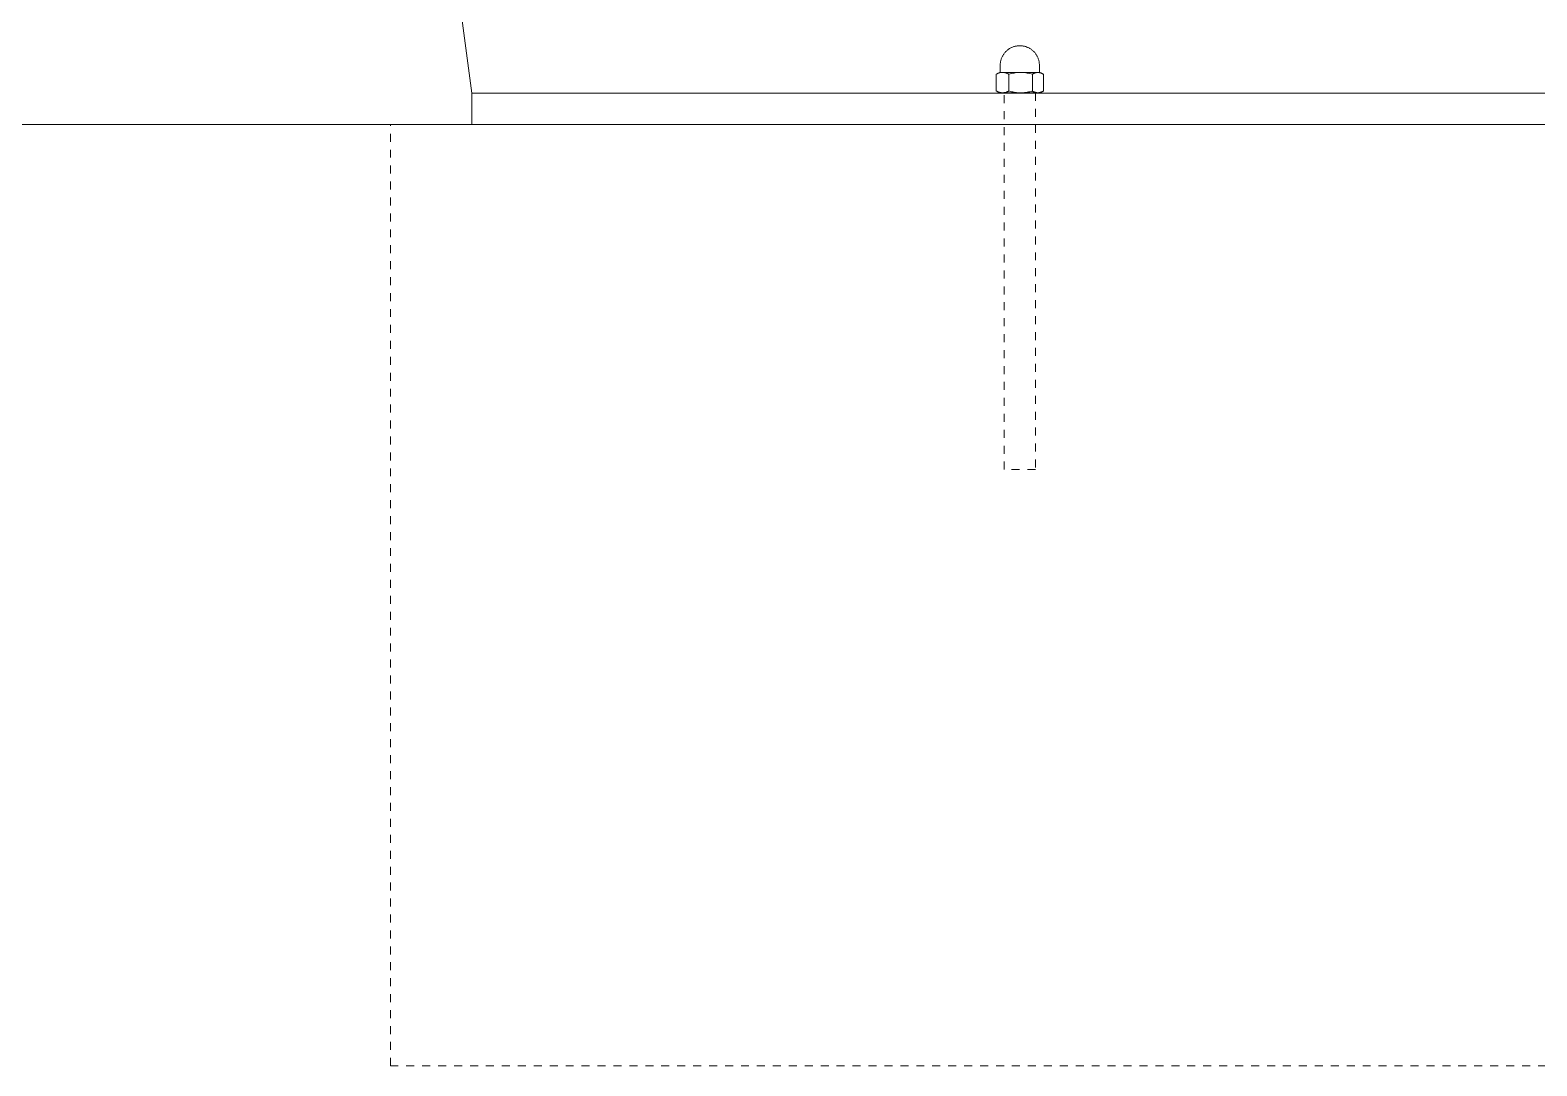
# Model space of a CAD drawing. Header units: inches. Extents: x -6 to 95, y -2 to 61.
# Drawn here: x 24.92 to 43.83, y 29.9 to 42.9 of the extents above; entities that cross this region are included whole.
import ezdxf

# ---------------------------------------------------------------- set-up
doc = ezdxf.new("R2010")
doc.units = ezdxf.units.IN
doc.header["$PDSIZE"] = -1
doc.linetypes.add('HIDDEN', pattern=[1.905, 1.27, -0.635])
doc.layers.add('ZANO_R', color=7, linetype='Continuous', lineweight=0)
doc.layers.add('ZANO_R_przerywana', color=250, linetype='HIDDEN', lineweight=0)

msp = doc.modelspace()

# ---------------------------------------------------------------- linework, layer by layer
at = {"layer": 'ZANO_R'}
for p, q in [((30.28251, 43.4671), (30.46434, 42.11186)), ((37.10339, 42.53385), (37.10607, 42.54181)), ((37.10607, 42.54181), (37.10902, 42.54969)), ((37.10902, 42.54969), (37.11224, 42.55745)), ((37.11224, 42.55745), (37.11572, 42.56511)), ((37.11572, 42.56511), (37.11946, 42.57263)), ((37.11946, 42.57263), (37.12345, 42.58003)), ((37.12345, 42.58003), (37.1277, 42.58729)), ((37.1277, 42.58729), (37.13219, 42.59439)), ((37.13219, 42.59439), (37.13692, 42.60134)), ((37.13692, 42.60134), (37.14188, 42.60813)), ((37.14188, 42.60813), (37.14708, 42.61474)), ((37.14708, 42.61474), (37.15249, 42.62117)), ((37.15249, 42.62117), (37.15812, 42.62741)), ((37.15812, 42.62741), (37.16397, 42.63345)), ((37.16397, 42.63345), (37.17001, 42.6393)), ((37.17001, 42.6393), (37.17625, 42.64493)), ((37.17625, 42.64493), (37.18268, 42.65034)), ((37.18268, 42.65034), (37.18929, 42.65554)), ((37.18929, 42.65554), (37.19608, 42.6605)), ((37.19608, 42.6605), (37.20303, 42.66523)), ((37.20303, 42.66523), (37.21013, 42.66972)), ((37.21013, 42.66972), (37.21739, 42.67397)), ((37.21739, 42.67397), (37.22479, 42.67796)), ((37.22479, 42.67796), (37.23231, 42.6817)), ((37.23231, 42.6817), (37.23997, 42.68518)), ((37.23997, 42.68518), (37.24773, 42.6884)), ((37.24773, 42.6884), (37.25561, 42.69135)), ((37.25561, 42.69135), (37.26357, 42.69403)), ((37.26357, 42.69403), (37.27163, 42.69643)), ((37.27163, 42.69643), (37.27976, 42.69856)), ((37.27976, 42.69856), (37.28796, 42.70041)), ((37.28796, 42.70041), (37.29622, 42.70198)), ((37.29622, 42.70198), (37.30453, 42.70327)), ((37.30453, 42.70327), (37.31287, 42.70427)), ((37.31287, 42.70427), (37.32125, 42.70499)), ((37.32125, 42.70499), (37.32965, 42.70542)), ((37.32965, 42.70542), (37.33805, 42.70556)), ((37.33805, 42.70556), (37.34646, 42.70542)), ((37.34646, 42.70542), (37.35485, 42.70499)), ((37.35485, 42.70499), (37.36323, 42.70427)), ((37.36323, 42.70427), (37.37157, 42.70327)), ((37.37157, 42.70327), (37.37988, 42.70198)), ((37.37988, 42.70198), (37.38814, 42.70041)), ((37.38814, 42.70041), (37.39634, 42.69856)), ((37.39634, 42.69856), (37.40447, 42.69643)), ((37.40447, 42.69643), (37.41253, 42.69403)), ((37.41253, 42.69403), (37.4205, 42.69135)), ((37.4205, 42.69135), (37.42837, 42.6884)), ((37.42837, 42.6884), (37.43613, 42.68518)), ((37.43613, 42.68518), (37.44379, 42.6817)), ((37.44379, 42.6817), (37.45132, 42.67796)), ((37.45132, 42.67796), (37.45871, 42.67397)), ((37.45871, 42.67397), (37.46597, 42.66972)), ((37.46597, 42.66972), (37.47308, 42.66523)), ((37.47308, 42.66523), (37.48003, 42.6605)), ((37.48003, 42.6605), (37.48681, 42.65554)), ((37.48681, 42.65554), (37.49342, 42.65034)), ((37.49342, 42.65034), (37.49985, 42.64493)), ((37.49985, 42.64493), (37.50609, 42.6393)), ((37.50609, 42.6393), (37.51214, 42.63345)), ((37.51214, 42.63345), (37.51798, 42.62741)), ((37.51798, 42.62741), (37.52361, 42.62117)), ((37.52361, 42.62117), (37.52903, 42.61474)), ((37.52903, 42.61474), (37.53422, 42.60813)), ((37.53422, 42.60813), (37.53918, 42.60134)), ((37.53918, 42.60134), (37.54391, 42.59439)), ((37.54391, 42.59439), (37.5484, 42.58729)), ((37.5484, 42.58729), (37.55265, 42.58003)), ((37.55265, 42.58003), (37.55664, 42.57263)), ((37.55664, 42.57263), (37.56038, 42.56511)), ((37.56038, 42.56511), (37.56386, 42.55745)), ((37.56386, 42.55745), (37.56708, 42.54969)), ((37.56708, 42.54969), (37.57003, 42.54181)), ((37.57003, 42.54181), (37.57271, 42.53385)), ((37.04884, 42.35159), (37.04264, 42.34787)), ((37.04264, 42.34787), (37.04745, 42.35061)), ((37.04264, 42.34787), (37.04264, 42.13757)), ((37.04745, 42.35061), (37.05236, 42.35318)), ((37.04884, 42.35159), (37.08201, 42.37074)), ((37.05236, 42.35318), (37.05735, 42.35558)), ((37.05735, 42.35558), (37.06241, 42.35782)), ((37.06241, 42.35782), (37.06755, 42.35988)), ((37.06755, 42.35988), (37.07276, 42.36178)), ((37.07276, 42.36178), (37.07802, 42.36349)), ((37.07802, 42.36349), (37.08334, 42.36504)), ((37.11842, 42.37074), (37.08202, 42.37074)), ((37.08334, 42.36504), (37.08871, 42.3664)), ((37.08742, 42.37078), (37.08758, 42.37079)), ((37.08758, 42.37079), (37.08774, 42.3708)), ((37.08774, 42.3708), (37.0879, 42.37083)), ((37.0879, 42.37083), (37.08806, 42.37085)), ((37.08806, 42.37085), (37.08822, 42.37089)), ((37.08822, 42.37089), (37.08838, 42.37093)), ((37.08838, 42.37093), (37.08853, 42.37097)), ((37.08853, 42.37097), (37.08869, 42.37102)), ((37.08869, 42.37102), (37.08884, 42.37107)), ((37.08871, 42.3664), (37.09412, 42.36758)), ((37.08884, 42.37107), (37.08899, 42.37113)), ((37.08899, 42.37113), (37.08914, 42.3712)), ((37.08914, 42.3712), (37.08928, 42.37127)), ((37.08928, 42.37127), (37.08943, 42.37135)), ((37.08943, 42.37135), (37.08957, 42.37143)), ((37.08957, 42.37143), (37.08971, 42.37151)), ((37.08971, 42.37151), (37.08984, 42.3716)), ((37.08984, 42.3716), (37.08997, 42.3717)), ((37.08997, 42.3717), (37.0901, 42.37179)), ((37.0901, 42.37179), (37.09023, 42.3719)), ((37.09023, 42.3719), (37.09035, 42.37201)), ((37.09035, 42.37201), (37.09046, 42.37212)), ((37.09046, 42.37212), (37.09058, 42.37223)), ((37.09058, 42.37223), (37.09069, 42.37235)), ((37.09069, 42.37235), (37.09079, 42.37248)), ((37.09079, 42.37248), (37.09089, 42.3726)), ((37.09089, 42.3726), (37.09099, 42.37273)), ((37.09099, 42.37273), (37.09108, 42.37287)), ((37.09108, 42.37287), (37.09117, 42.373)), ((37.09117, 42.373), (37.09125, 42.37314)), ((37.09125, 42.37314), (37.09133, 42.37328)), ((37.09133, 42.37328), (37.0914, 42.37343)), ((37.0914, 42.37343), (37.09147, 42.37358)), ((37.09147, 42.37358), (37.09153, 42.37373)), ((37.09153, 42.37373), (37.09159, 42.37388)), ((37.09159, 42.37388), (37.09164, 42.37403)), ((37.09164, 42.37403), (37.09168, 42.37419)), ((37.09168, 42.37419), (37.09173, 42.37434)), ((37.09173, 42.37434), (37.09176, 42.3745)), ((37.09176, 42.3745), (37.09179, 42.37466)), ((37.09179, 42.37466), (37.09182, 42.37482)), ((37.09182, 42.37482), (37.09183, 42.37498)), ((37.09183, 42.37498), (37.09185, 42.37514)), ((37.09185, 42.37514), (37.09186, 42.37531)), ((37.09186, 42.45937), (37.092, 42.46777)), ((37.09186, 42.37547), (37.09186, 42.45937)), ((37.09186, 42.37531), (37.09186, 42.37547)), ((37.092, 42.46777), (37.09243, 42.47617)), ((37.09243, 42.47617), (37.09315, 42.48455)), ((37.09315, 42.48455), (37.09415, 42.49289)), ((37.09412, 42.36758), (37.09957, 42.36858)), ((37.09415, 42.49289), (37.09544, 42.5012)), ((37.09544, 42.5012), (37.09701, 42.50946)), ((37.09701, 42.50946), (37.09886, 42.51766)), ((37.09886, 42.51766), (37.10099, 42.52579)), ((37.09957, 42.36858), (37.10505, 42.36939)), ((37.10099, 42.52579), (37.10339, 42.53385)), ((37.10505, 42.36939), (37.11055, 42.37003)), ((37.11055, 42.37003), (37.11607, 42.37048)), ((37.11607, 42.37048), (37.1216, 42.37074)), ((37.1216, 42.37074), (37.12713, 42.37048)), ((37.34356, 42.37074), (37.12411, 42.37074)), ((37.12713, 42.37048), (37.13265, 42.37003)), ((37.13265, 42.37003), (37.13815, 42.36939)), ((37.13815, 42.36939), (37.14363, 42.36857)), ((37.14363, 42.36857), (37.14908, 42.36757)), ((37.14908, 42.36757), (37.15449, 42.36639)), ((37.15449, 42.36639), (37.15986, 42.36503)), ((37.15986, 42.36503), (37.16518, 42.36349)), ((37.16518, 42.36349), (37.17044, 42.36177)), ((37.17044, 42.36177), (37.17565, 42.35988)), ((37.17565, 42.35988), (37.18079, 42.35781)), ((37.18079, 42.35781), (37.18585, 42.35558)), ((37.18585, 42.35558), (37.19084, 42.35317)), ((37.19084, 42.35317), (37.19575, 42.3506)), ((37.19575, 42.3506), (37.20057, 42.34787)), ((37.20057, 42.34787), (37.21658, 42.35248)), ((37.20057, 42.13757), (37.20057, 42.34787)), ((37.21658, 42.35248), (37.23273, 42.35658)), ((37.23273, 42.35658), (37.249, 42.36016)), ((37.249, 42.36016), (37.26538, 42.36323)), ((37.26538, 42.36323), (37.28185, 42.36578)), ((37.28185, 42.36578), (37.29839, 42.36781)), ((37.29839, 42.36781), (37.31498, 42.36931)), ((37.31498, 42.36931), (37.33162, 42.37029)), ((37.33162, 42.37029), (37.34827, 42.37074)), ((37.34827, 42.37074), (37.36493, 42.37029)), ((37.56215, 42.37074), (37.35335, 42.37074)), ((37.36493, 42.37029), (37.38156, 42.36931)), ((37.38156, 42.36931), (37.39816, 42.36781)), ((37.39816, 42.36781), (37.4147, 42.36578)), ((37.4147, 42.36578), (37.43117, 42.36323)), ((37.43117, 42.36323), (37.44754, 42.36016)), ((37.44754, 42.36016), (37.46382, 42.35658)), ((37.46382, 42.35658), (37.47997, 42.35248)), ((37.47997, 42.35248), (37.49598, 42.34787)), ((37.49598, 42.34787), (37.49958, 42.35026)), ((37.49598, 42.34787), (37.49598, 42.13757)), ((37.49958, 42.35026), (37.50325, 42.35253)), ((37.50325, 42.35253), (37.507, 42.35467)), ((37.507, 42.35467), (37.51082, 42.35669)), ((37.51082, 42.35669), (37.5147, 42.35858)), ((37.5147, 42.35858), (37.51864, 42.36034)), ((37.51864, 42.36034), (37.52264, 42.36197)), ((37.52264, 42.36197), (37.52669, 42.36347)), ((37.52669, 42.36347), (37.53079, 42.36483)), ((37.53079, 42.36483), (37.53493, 42.36606)), ((37.53493, 42.36606), (37.53911, 42.36715)), ((37.53911, 42.36715), (37.54332, 42.3681)), ((37.54332, 42.3681), (37.54756, 42.36891)), ((37.54756, 42.36891), (37.55183, 42.36958)), ((37.55183, 42.36958), (37.55611, 42.37011)), ((37.55611, 42.37011), (37.56041, 42.3705)), ((37.56041, 42.3705), (37.56472, 42.37074)), ((37.56472, 42.37074), (37.56903, 42.3705)), ((37.58717, 42.37074), (37.56691, 42.37074)), ((37.56903, 42.3705), (37.57333, 42.37011)), ((37.57271, 42.53385), (37.57511, 42.52579)), ((37.57333, 42.37011), (37.57762, 42.36958)), ((37.57511, 42.52579), (37.57724, 42.51766)), ((37.57724, 42.51766), (37.57909, 42.50946)), ((37.57762, 42.36958), (37.58189, 42.36891)), ((37.57909, 42.50946), (37.58066, 42.5012)), ((37.58066, 42.5012), (37.58195, 42.49289)), ((37.58189, 42.36891), (37.58613, 42.3681)), ((37.58195, 42.49289), (37.58295, 42.48455)), ((37.58295, 42.48455), (37.58367, 42.47617)), ((37.58367, 42.47617), (37.5841, 42.46777)), ((37.5841, 42.46777), (37.58424, 42.45937)), ((37.58424, 42.45937), (37.58424, 42.37547)), ((37.58424, 42.37547), (37.58425, 42.3753)), ((37.58425, 42.3753), (37.58425, 42.37514)), ((37.58425, 42.37514), (37.58427, 42.37497)), ((37.58427, 42.37497), (37.58429, 42.37481)), ((37.58429, 42.37481), (37.58431, 42.37465)), ((37.58431, 42.37465), (37.58435, 42.37449)), ((37.58435, 42.37449), (37.58438, 42.37433)), ((37.58438, 42.37433), (37.58443, 42.37417)), ((37.58443, 42.37417), (37.58447, 42.37401)), ((37.58447, 42.37401), (37.58453, 42.37386)), ((37.58453, 42.37386), (37.58459, 42.3737)), ((37.58459, 42.3737), (37.58465, 42.37355)), ((37.58465, 42.37355), (37.58472, 42.3734)), ((37.58472, 42.3734), (37.58479, 42.37326)), ((37.58479, 42.37326), (37.58487, 42.37311)), ((37.58487, 42.37311), (37.58496, 42.37297)), ((37.58496, 42.37297), (37.58505, 42.37283)), ((37.58505, 42.37283), (37.58514, 42.3727)), ((37.58514, 42.3727), (37.58524, 42.37257)), ((37.58524, 42.37257), (37.58534, 42.37244)), ((37.58534, 42.37244), (37.58545, 42.37231)), ((37.58545, 42.37231), (37.58556, 42.37219)), ((37.58556, 42.37219), (37.58568, 42.37208)), ((37.58568, 42.37208), (37.5858, 42.37196)), ((37.5858, 42.37196), (37.58592, 42.37186)), ((37.58592, 42.37186), (37.58605, 42.37175)), ((37.58605, 42.37175), (37.58618, 42.37165)), ((37.58613, 42.3681), (37.59034, 42.36715)), ((37.58618, 42.37165), (37.58631, 42.37156)), ((37.58631, 42.37156), (37.58645, 42.37147)), ((37.58645, 42.37147), (37.58659, 42.37138)), ((37.58659, 42.37138), (37.58673, 42.3713)), ((37.58673, 42.3713), (37.58688, 42.37123)), ((37.58688, 42.37123), (37.58703, 42.37116)), ((37.58703, 42.37116), (37.58718, 42.37109)), ((37.59243, 42.37074), (37.58717, 42.37074)), ((37.58718, 42.37109), (37.58733, 42.37103)), ((37.58733, 42.37103), (37.58749, 42.37098)), ((37.58749, 42.37098), (37.58765, 42.37093)), ((37.58765, 42.37093), (37.5878, 42.37089)), ((37.5878, 42.37089), (37.58796, 42.37085)), ((37.58796, 42.37085), (37.58813, 42.37082)), ((37.58813, 42.37082), (37.58829, 42.37079)), ((37.59034, 42.36715), (37.59452, 42.36606)), ((37.59372, 42.37074), (37.59243, 42.37074)), ((37.59402, 42.37074), (37.59372, 42.37074)), ((37.59408, 42.37074), (37.59402, 42.37074)), ((37.59409, 42.37074), (37.59408, 42.37074)), ((37.59409, 42.37074), (37.59409, 42.37074)), ((37.59409, 42.37074), (37.59409, 42.37074)), ((37.59409, 42.37074), (37.59409, 42.37074)), ((37.59409, 42.37074), (37.62504, 42.35287)), ((37.59452, 42.36606), (37.59866, 42.36483)), ((37.59866, 42.36483), (37.60275, 42.36347)), ((37.60275, 42.36347), (37.6068, 42.36197)), ((37.6068, 42.36197), (37.6108, 42.36034)), ((37.6108, 42.36034), (37.61474, 42.35858)), ((37.61474, 42.35858), (37.61863, 42.35669)), ((37.61863, 42.35669), (37.62244, 42.35467)), ((37.62244, 42.35467), (37.62619, 42.35252)), ((37.62619, 42.35252), (37.62987, 42.35026)), ((37.62987, 42.35026), (37.63347, 42.34787)), ((37.63347, 42.13757), (37.63347, 42.34787)), ((30.46434, 42.11186), (30.46434, 41.71796)), ((30.46434, 42.11186), (30.62191, 42.11186)), ((30.62783, 42.11186), (30.62191, 42.11186)), ((30.62783, 42.11186), (37.26403, 42.11186)), ((37.04264, 42.13757), (37.04745, 42.13483)), ((37.04264, 42.13757), (37.04884, 42.13385)), ((37.04745, 42.13483), (37.05236, 42.13226)), ((37.08201, 42.1147), (37.04884, 42.13385)), ((37.05236, 42.13226), (37.05735, 42.12986)), ((37.05735, 42.12986), (37.06241, 42.12762)), ((37.08202, 42.1147), (37.06231, 42.1147)), ((37.06241, 42.12762), (37.06755, 42.12556)), ((37.06755, 42.12556), (37.07276, 42.12366)), ((37.07276, 42.12366), (37.07802, 42.12194)), ((37.07802, 42.12194), (37.08334, 42.1204)), ((37.1191, 42.1147), (37.08202, 42.1147)), ((37.08334, 42.1204), (37.08871, 42.11904)), ((37.08871, 42.11904), (37.09412, 42.11786)), ((37.09412, 42.11786), (37.09957, 42.11686)), ((37.09957, 42.11686), (37.10505, 42.11604)), ((37.10505, 42.11604), (37.11055, 42.11541)), ((37.11055, 42.11541), (37.11607, 42.11496)), ((37.11607, 42.11496), (37.1216, 42.1147)), ((37.1216, 42.1147), (37.12713, 42.11496)), ((37.34357, 42.1147), (37.12411, 42.1147)), ((37.12713, 42.11496), (37.13265, 42.11541)), ((37.13265, 42.11541), (37.13815, 42.11605)), ((37.13815, 42.11605), (37.14363, 42.11687)), ((37.14363, 42.11687), (37.14908, 42.11787)), ((37.14908, 42.11787), (37.15449, 42.11905)), ((37.15449, 42.11905), (37.15986, 42.12041)), ((37.15986, 42.12041), (37.16518, 42.12195)), ((37.16518, 42.12195), (37.17044, 42.12367)), ((37.17044, 42.12367), (37.17565, 42.12556)), ((37.17565, 42.12556), (37.18079, 42.12763)), ((37.18079, 42.12763), (37.18585, 42.12986)), ((37.18585, 42.12986), (37.19084, 42.13227)), ((37.19084, 42.13227), (37.19575, 42.13484)), ((37.19575, 42.13484), (37.20057, 42.13757)), ((37.21658, 42.13296), (37.20057, 42.13757)), ((37.23273, 42.12886), (37.21658, 42.13296)), ((37.249, 42.12528), (37.23273, 42.12886)), ((37.26538, 42.12221), (37.249, 42.12528)), ((37.26403, 42.11186), (37.33805, 42.11186)), ((37.28185, 42.11966), (37.26538, 42.12221)), ((37.29839, 42.11763), (37.28185, 42.11966)), ((37.31498, 42.11613), (37.29839, 42.11763)), ((37.33162, 42.11515), (37.31498, 42.11613)), ((37.34827, 42.1147), (37.33162, 42.11515)), ((37.33805, 42.11186), (37.41207, 42.11186)), ((37.36493, 42.11515), (37.34827, 42.1147)), ((37.56253, 42.1147), (37.35299, 42.1147)), ((37.38156, 42.11613), (37.36493, 42.11515)), ((37.39816, 42.11763), (37.38156, 42.11613)), ((37.4147, 42.11966), (37.39816, 42.11763)), ((37.41207, 42.11186), (44.04827, 42.11186)), ((37.43117, 42.12221), (37.4147, 42.11966)), ((37.44754, 42.12528), (37.43117, 42.12221)), ((37.46382, 42.12886), (37.44754, 42.12528)), ((37.47997, 42.13296), (37.46382, 42.12886)), ((37.49598, 42.13757), (37.47997, 42.13296)), ((37.49958, 42.13518), (37.49598, 42.13757)), ((37.50325, 42.13291), (37.49958, 42.13518)), ((37.507, 42.13077), (37.50325, 42.13291)), ((37.51082, 42.12875), (37.507, 42.13077)), ((37.5147, 42.12686), (37.51082, 42.12875)), ((37.51864, 42.1251), (37.5147, 42.12686)), ((37.52264, 42.12347), (37.51864, 42.1251)), ((37.52669, 42.12197), (37.52264, 42.12347)), ((37.53079, 42.12061), (37.52669, 42.12197)), ((37.53493, 42.11938), (37.53079, 42.12061)), ((37.53911, 42.11829), (37.53493, 42.11938)), ((37.54332, 42.11734), (37.53911, 42.11829)), ((37.54756, 42.11653), (37.54332, 42.11734)), ((37.55183, 42.11586), (37.54756, 42.11653)), ((37.55611, 42.11533), (37.55183, 42.11586)), ((37.56041, 42.11494), (37.55611, 42.11533)), ((37.56472, 42.1147), (37.56041, 42.11494)), ((37.56903, 42.11494), (37.56472, 42.1147)), ((37.59408, 42.1147), (37.56692, 42.1147)), ((37.57333, 42.11533), (37.56903, 42.11494)), ((37.57762, 42.11586), (37.57333, 42.11533)), ((37.58189, 42.11653), (37.57762, 42.11586)), ((37.58613, 42.11734), (37.58189, 42.11653)), ((37.59034, 42.11829), (37.58613, 42.11734)), ((37.59452, 42.11938), (37.59034, 42.11829)), ((37.62502, 42.13256), (37.59409, 42.1147)), ((37.61379, 42.1147), (37.59409, 42.1147)), ((37.59866, 42.12061), (37.59452, 42.11938)), ((37.60275, 42.12197), (37.59866, 42.12061)), ((37.6068, 42.12347), (37.60275, 42.12197)), ((37.6108, 42.1251), (37.6068, 42.12347)), ((37.61474, 42.12686), (37.6108, 42.1251)), ((37.61863, 42.12875), (37.61474, 42.12686)), ((37.62244, 42.13077), (37.61863, 42.12875)), ((37.62619, 42.13291), (37.62244, 42.13077)), ((37.62987, 42.13518), (37.62619, 42.13291)), ((37.63347, 42.13757), (37.62987, 42.13518)), ((29.44018, 41.71796), (45.19653, 41.71796))]:
    msp.add_line(p, q, dxfattribs=at)
msp.add_lwpolyline([(-5.56497, 41.71796), (56.58362, 41.71796)], dxfattribs=at)
msp.add_point((37.33805, 42.11186), dxfattribs=at)
at = {"layer": 'ZANO_R_przerywana', "ltscale": 0.05}
for p, q in [((37.1411, 37.38496), (37.1411, 42.11186)), ((37.535, 42.11186), (37.535, 37.38496)), ((29.44018, 29.90069), (29.44018, 41.71796)), ((37.535, 37.38496), (37.1411, 37.38496)), ((29.44018, 29.90069), (45.19653, 29.90069))]:
    msp.add_line(p, q, dxfattribs=at)

doc.saveas('drawing.dxf')
